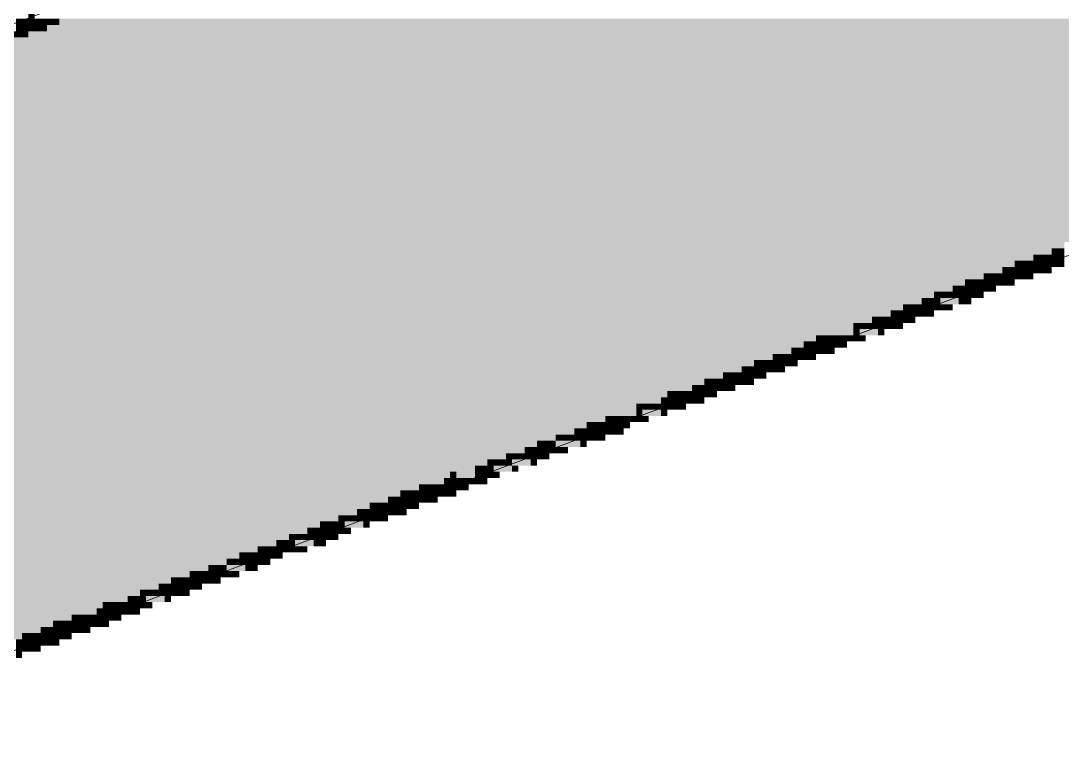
# Paper-space layout '03 3D Building and Roof' of a CAD drawing. Header units: millimetres. Extents: x 5 to 415, y 5 to 292.
# Drawn here: x 149.78 to 178.55, y 52.09 to 72.34 of the extents above; entities that cross this region are included whole.
import ezdxf

# ---------------------------------------------------------------- set-up
doc = ezdxf.new("R2010")
doc.units = ezdxf.units.MM
doc.layers.add('EXISTING', color=7, linetype='Continuous')
doc.layers.add('IMAGES', color=7, linetype='Continuous')

# ---------------------------------------------------------------- blocks, each defined once
blk = doc.blocks.new('SHEET_03')
at = {"layer": 'EXISTING', "color": 250, "lineweight": 9}
for p, q in [((96.061, 52.218), (211.603, 95.501)), ((96.251, 34.97), (210.656, 77.827))]:
    blk.add_line(p, q, dxfattribs=at)
at = {"layer": 'IMAGES', "color": 7}
for points in [[(149.989, 72.229), (150.16, 72.229), (149.989, 72.571), (150.16, 72.571)], [(149.646, 72.229), (149.989, 72.229), (149.646, 72.4), (149.989, 72.4)], [(149.646, 72.057), (149.817, 72.057), (149.646, 72.229), (149.817, 72.229)], [(149.817, 72.057), (149.989, 72.057), (149.817, 72.229), (149.989, 72.229)], [(149.989, 72.057), (150.16, 72.057), (149.989, 72.229), (150.16, 72.229)], [(150.16, 72.229), (150.331, 72.229), (150.16, 72.4), (150.331, 72.4)], [(150.16, 72.057), (150.503, 72.057), (150.16, 72.229), (150.503, 72.229)], [(150.331, 72.229), (150.503, 72.229), (150.331, 72.4), (150.503, 72.4)], [(150.503, 72.229), (150.674, 72.229), (150.503, 72.4), (150.674, 72.4)], [(150.503, 72.057), (194.886, 72.057), (150.503, 72.229), (194.886, 72.229)], [(150.674, 72.229), (150.845, 72.229), (150.674, 72.4), (150.845, 72.4)], [(150.845, 72.229), (195.057, 72.229), (150.845, 72.4), (195.057, 72.4)], [(149.474, 71.886), (149.817, 71.886), (149.474, 72.057), (149.817, 72.057)], [(149.817, 71.886), (149.989, 71.886), (149.817, 72.057), (149.989, 72.057)], [(149.989, 71.886), (194.2, 71.886), (149.989, 72.057), (194.2, 72.057)], [(149.132, 71.543), (193.343, 71.543), (149.132, 71.714), (193.343, 71.714)], [(149.474, 71.714), (193.686, 71.714), (149.474, 71.886), (193.686, 71.886)], [(148.104, 71.2), (192.487, 71.2), (148.104, 71.371), (192.487, 71.371)], [(148.618, 71.371), (192.829, 71.371), (148.618, 71.543), (192.829, 71.543)], [(147.761, 71.029), (191.973, 71.029), (147.761, 71.2), (191.973, 71.2)], [(146.733, 70.686), (191.116, 70.686), (146.733, 70.857), (191.116, 70.857)], [(147.075, 70.857), (191.458, 70.857), (147.075, 71.029), (191.458, 71.029)], [(145.704, 70.343), (190.088, 70.343), (145.704, 70.514), (190.088, 70.514)], [(146.219, 70.514), (190.602, 70.514), (146.219, 70.686), (190.602, 70.686)], [(145.533, 70.171), (189.573, 70.171), (145.533, 70.343), (189.573, 70.343)], [(144.505, 69.829), (188.888, 69.829), (144.505, 70), (188.888, 70)], [(144.848, 70), (189.059, 70), (144.848, 70.171), (189.059, 70.171)], [(143.477, 69.486), (187.86, 69.486), (143.477, 69.657), (187.86, 69.657)], [(143.991, 69.657), (188.374, 69.657), (143.991, 69.829), (188.374, 69.829)], [(143.134, 69.314), (187.517, 69.314), (143.134, 69.486), (187.517, 69.486)], [(141.934, 68.971), (187.003, 68.971), (141.934, 69.143), (187.003, 69.143)], [(142.62, 69.143), (187.003, 69.143), (142.62, 69.314), (187.003, 69.314)], [(141.078, 68.629), (185.461, 68.629), (141.078, 68.8), (185.461, 68.8)], [(141.592, 68.8), (186.146, 68.8), (141.592, 68.971), (186.146, 68.971)], [(140.906, 68.457), (185.289, 68.457), (140.906, 68.629), (185.289, 68.629)], [(139.707, 68.114), (184.261, 68.114), (139.707, 68.286), (184.261, 68.286)], [(140.221, 68.286), (184.604, 68.286), (140.221, 68.457), (184.604, 68.457)], [(138.85, 67.771), (183.233, 67.771), (138.85, 67.943), (183.233, 67.943)], [(139.364, 67.943), (183.747, 67.943), (139.364, 68.114), (183.747, 68.114)], [(138.507, 67.6), (182.89, 67.6), (138.507, 67.771), (182.89, 67.771)], [(137.479, 67.257), (181.862, 67.257), (137.479, 67.429), (181.862, 67.429)], [(137.993, 67.429), (182.376, 67.429), (137.993, 67.6), (182.376, 67.6)], [(136.622, 66.914), (181.005, 66.914), (136.622, 67.086), (181.005, 67.086)], [(137.136, 67.086), (181.519, 67.086), (137.136, 67.257), (181.519, 67.257)], [(135.765, 66.571), (180.148, 66.571), (135.765, 66.743), (180.148, 66.743)], [(136.108, 66.743), (180.663, 66.743), (136.108, 66.914), (180.663, 66.914)], [(135.251, 66.4), (179.463, 66.4), (135.251, 66.571), (179.463, 66.571)], [(134.395, 66.057), (178.606, 66.057), (134.395, 66.229), (178.606, 66.229)], [(134.909, 66.229), (179.292, 66.229), (134.909, 66.4), (179.292, 66.4)], [(133.538, 65.714), (177.749, 65.714), (133.538, 65.886), (177.749, 65.886)], [(133.88, 65.886), (178.263, 65.886), (133.88, 66.057), (178.263, 66.057)], [(177.749, 65.714), (177.921, 65.714), (177.749, 65.886), (177.921, 65.886)], [(177.921, 65.714), (178.092, 65.714), (177.921, 65.886), (178.092, 65.886)], [(178.092, 65.714), (178.263, 65.714), (178.092, 65.886), (178.263, 65.886)], [(178.263, 65.886), (178.606, 65.886), (178.263, 66.057), (178.606, 66.057)], [(178.263, 65.714), (178.435, 65.714), (178.263, 65.886), (178.435, 65.886)], [(178.435, 65.714), (178.606, 65.714), (178.435, 65.886), (178.606, 65.886)], [(133.024, 65.543), (177.235, 65.543), (133.024, 65.714), (177.235, 65.714)], [(177.235, 65.543), (177.407, 65.543), (177.235, 65.714), (177.407, 65.714)], [(177.407, 65.543), (177.578, 65.543), (177.407, 65.714), (177.578, 65.714)], [(177.578, 65.543), (177.749, 65.543), (177.578, 65.714), (177.749, 65.714)], [(177.749, 65.543), (177.921, 65.543), (177.749, 65.714), (177.921, 65.714)], [(177.921, 65.543), (178.092, 65.543), (177.921, 65.714), (178.092, 65.714)], [(178.092, 65.543), (178.263, 65.543), (178.092, 65.714), (178.263, 65.714)], [(178.263, 65.543), (178.435, 65.543), (178.263, 65.714), (178.435, 65.714)], [(178.435, 65.543), (178.606, 65.543), (178.435, 65.714), (178.606, 65.714)], [(132.167, 65.2), (176.378, 65.2), (132.167, 65.371), (176.378, 65.371)], [(132.51, 65.371), (176.893, 65.371), (132.51, 65.543), (176.893, 65.543)], [(176.378, 65.2), (176.55, 65.2), (176.378, 65.371), (176.55, 65.371)], [(176.55, 65.2), (176.721, 65.2), (176.55, 65.371), (176.721, 65.371)], [(176.721, 65.2), (176.893, 65.2), (176.721, 65.371), (176.893, 65.371)], [(176.893, 65.371), (177.064, 65.371), (176.893, 65.543), (177.064, 65.543)], [(176.893, 65.2), (177.064, 65.2), (176.893, 65.371), (177.064, 65.371)], [(177.064, 65.371), (177.235, 65.371), (177.064, 65.543), (177.235, 65.543)], [(177.064, 65.2), (177.235, 65.2), (177.064, 65.371), (177.235, 65.371)], [(177.235, 65.371), (177.407, 65.371), (177.235, 65.543), (177.407, 65.543)], [(177.235, 65.2), (177.407, 65.2), (177.235, 65.371), (177.407, 65.371)], [(177.407, 65.371), (177.749, 65.371), (177.407, 65.543), (177.749, 65.543)], [(177.407, 65.2), (177.578, 65.2), (177.407, 65.371), (177.578, 65.371)], [(177.578, 65.2), (177.749, 65.2), (177.578, 65.371), (177.749, 65.371)], [(177.749, 65.371), (177.921, 65.371), (177.749, 65.543), (177.921, 65.543)], [(177.921, 65.371), (178.092, 65.371), (177.921, 65.543), (178.092, 65.543)], [(178.092, 65.371), (178.263, 65.371), (178.092, 65.543), (178.263, 65.543)], [(131.31, 64.857), (175.522, 64.857), (131.31, 65.029), (175.522, 65.029)], [(131.481, 65.029), (175.864, 65.029), (131.481, 65.2), (175.864, 65.2)], [(175.522, 64.857), (175.693, 64.857), (175.522, 65.029), (175.693, 65.029)], [(175.693, 64.857), (175.864, 64.857), (175.693, 65.029), (175.864, 65.029)], [(175.864, 65.029), (176.207, 65.029), (175.864, 65.2), (176.207, 65.2)], [(175.864, 64.857), (176.036, 64.857), (175.864, 65.029), (176.036, 65.029)], [(176.036, 64.857), (176.207, 64.857), (176.036, 65.029), (176.207, 65.029)], [(176.207, 65.029), (176.378, 65.029), (176.207, 65.2), (176.378, 65.2)], [(176.207, 64.857), (176.378, 64.857), (176.207, 65.029), (176.378, 65.029)], [(176.378, 65.029), (176.55, 65.029), (176.378, 65.2), (176.55, 65.2)], [(176.378, 64.857), (176.55, 64.857), (176.378, 65.029), (176.55, 65.029)], [(176.55, 65.029), (176.721, 65.029), (176.55, 65.2), (176.721, 65.2)], [(176.55, 64.857), (176.721, 64.857), (176.55, 65.029), (176.721, 65.029)], [(176.721, 65.029), (177.064, 65.029), (176.721, 65.2), (177.064, 65.2)], [(177.064, 65.029), (177.235, 65.029), (177.064, 65.2), (177.235, 65.2)], [(130.796, 64.686), (175.008, 64.686), (130.796, 64.857), (175.008, 64.857)], [(175.008, 64.686), (175.179, 64.686), (175.008, 64.857), (175.179, 64.857)], [(175.179, 64.686), (175.35, 64.686), (175.179, 64.857), (175.35, 64.857)], [(175.35, 64.686), (175.522, 64.686), (175.35, 64.857), (175.522, 64.857)], [(175.522, 64.686), (175.693, 64.686), (175.522, 64.857), (175.693, 64.857)], [(175.693, 64.686), (175.864, 64.686), (175.693, 64.857), (175.864, 64.857)], [(175.864, 64.686), (176.036, 64.686), (175.864, 64.857), (176.036, 64.857)], [(176.036, 64.686), (176.207, 64.686), (176.036, 64.857), (176.207, 64.857)], [(176.207, 64.686), (176.378, 64.686), (176.207, 64.857), (176.378, 64.857)], [(129.939, 64.343), (174.151, 64.343), (129.939, 64.514), (174.151, 64.514)], [(130.11, 64.514), (174.665, 64.514), (130.11, 64.686), (174.665, 64.686)], [(174.151, 64.343), (174.322, 64.343), (174.151, 64.514), (174.322, 64.514)], [(174.322, 64.343), (174.493, 64.343), (174.322, 64.514), (174.493, 64.514)], [(174.493, 64.343), (174.665, 64.343), (174.493, 64.514), (174.665, 64.514)], [(174.665, 64.514), (174.836, 64.514), (174.665, 64.686), (174.836, 64.686)], [(174.665, 64.171), (174.836, 64.171), (174.665, 64.514), (174.836, 64.514)], [(174.836, 64.514), (175.008, 64.514), (174.836, 64.686), (175.008, 64.686)], [(174.836, 64.343), (175.008, 64.343), (174.836, 64.514), (175.008, 64.514)], [(175.008, 64.514), (175.179, 64.514), (175.008, 64.686), (175.179, 64.686)], [(175.008, 64.343), (175.179, 64.343), (175.008, 64.514), (175.179, 64.514)], [(175.179, 64.514), (175.693, 64.514), (175.179, 64.686), (175.693, 64.686)], [(175.179, 64.343), (175.35, 64.343), (175.179, 64.514), (175.35, 64.514)], [(175.35, 64.343), (175.522, 64.343), (175.35, 64.514), (175.522, 64.514)], [(175.693, 64.514), (175.864, 64.514), (175.693, 64.686), (175.864, 64.686)], [(175.864, 64.514), (176.036, 64.514), (175.864, 64.686), (176.036, 64.686)], [(128.911, 64), (173.294, 64), (128.911, 64.171), (173.294, 64.171)], [(129.254, 64.171), (173.808, 64.171), (129.254, 64.343), (173.808, 64.343)], [(173.294, 64), (173.465, 64), (173.294, 64.171), (173.465, 64.171)], [(173.465, 64), (173.808, 64), (173.465, 64.171), (173.808, 64.171)], [(173.808, 64.171), (174.151, 64.171), (173.808, 64.343), (174.151, 64.343)], [(173.808, 64), (173.979, 64), (173.808, 64.171), (173.979, 64.171)], [(173.979, 64), (174.151, 64), (173.979, 64.171), (174.151, 64.171)], [(174.151, 64), (174.322, 64), (174.151, 64.343), (174.322, 64.343)], [(174.322, 64.171), (174.493, 64.171), (174.322, 64.343), (174.493, 64.343)], [(174.322, 64), (174.493, 64), (174.322, 64.171), (174.493, 64.171)], [(174.493, 64.171), (174.665, 64.171), (174.493, 64.343), (174.665, 64.343)], [(174.836, 64.171), (175.008, 64.171), (174.836, 64.343), (175.008, 64.343)], [(128.397, 63.829), (172.78, 63.829), (128.397, 64), (172.78, 64)], [(172.78, 63.829), (173.123, 63.829), (172.78, 64), (173.123, 64)], [(173.123, 63.829), (173.294, 63.829), (173.123, 64), (173.294, 64)], [(173.294, 63.829), (173.465, 63.829), (173.294, 64), (173.465, 64)], [(173.465, 63.829), (173.637, 63.829), (173.465, 64), (173.637, 64)], [(173.637, 63.829), (173.808, 63.829), (173.637, 64), (173.808, 64)], [(173.808, 63.829), (173.979, 63.829), (173.808, 64), (173.979, 64)], [(173.979, 63.829), (174.151, 63.829), (173.979, 64), (174.151, 64)], [(127.54, 63.486), (171.752, 63.486), (127.54, 63.657), (171.752, 63.657)], [(127.883, 63.657), (172.266, 63.657), (127.883, 63.829), (172.266, 63.829)], [(171.752, 63.486), (172.094, 63.486), (171.752, 63.657), (172.094, 63.657)], [(172.094, 63.486), (172.266, 63.486), (172.094, 63.657), (172.266, 63.657)], [(172.266, 63.657), (172.78, 63.657), (172.266, 63.829), (172.78, 63.829)], [(172.266, 63.486), (172.437, 63.486), (172.266, 63.657), (172.437, 63.657)], [(172.437, 63.486), (172.608, 63.486), (172.437, 63.657), (172.608, 63.657)], [(172.608, 63.486), (172.78, 63.486), (172.608, 63.657), (172.78, 63.657)], [(172.78, 63.486), (172.951, 63.486), (172.78, 63.829), (172.951, 63.829)], [(172.951, 63.657), (173.465, 63.657), (172.951, 63.829), (173.465, 63.829)], [(172.951, 63.486), (173.123, 63.486), (172.951, 63.657), (173.123, 63.657)], [(173.465, 63.657), (173.637, 63.657), (173.465, 63.829), (173.637, 63.829)], [(126.683, 63.143), (171.066, 63.143), (126.683, 63.314), (171.066, 63.314)], [(127.026, 63.314), (171.409, 63.314), (127.026, 63.486), (171.409, 63.486)], [(171.066, 63.143), (171.238, 63.143), (171.066, 63.314), (171.238, 63.314)], [(171.238, 63.143), (171.409, 63.143), (171.238, 63.314), (171.409, 63.314)], [(171.409, 63.314), (171.58, 63.314), (171.409, 63.486), (171.58, 63.486)], [(171.409, 63.143), (171.752, 63.143), (171.409, 63.314), (171.752, 63.314)], [(171.58, 63.314), (171.752, 63.314), (171.58, 63.486), (171.752, 63.486)], [(171.752, 63.314), (172.094, 63.314), (171.752, 63.486), (172.094, 63.486)], [(171.752, 63.143), (171.923, 63.143), (171.752, 63.314), (171.923, 63.314)], [(171.923, 63.143), (172.094, 63.143), (171.923, 63.314), (172.094, 63.314)], [(172.094, 63.314), (172.266, 63.314), (172.094, 63.486), (172.266, 63.486)], [(172.094, 63.143), (172.266, 63.143), (172.094, 63.314), (172.266, 63.314)], [(172.266, 63.314), (172.437, 63.314), (172.266, 63.486), (172.437, 63.486)], [(172.437, 63.314), (172.608, 63.314), (172.437, 63.486), (172.608, 63.486)], [(126.169, 62.971), (170.552, 62.971), (126.169, 63.143), (170.552, 63.143)], [(170.552, 62.971), (170.895, 62.971), (170.552, 63.143), (170.895, 63.143)], [(170.895, 62.971), (171.066, 62.971), (170.895, 63.143), (171.066, 63.143)], [(171.066, 62.971), (171.238, 62.971), (171.066, 63.143), (171.238, 63.143)], [(171.238, 62.971), (171.58, 62.971), (171.238, 63.143), (171.58, 63.143)], [(171.58, 62.971), (171.752, 62.971), (171.58, 63.143), (171.752, 63.143)], [(125.312, 62.629), (169.695, 62.629), (125.312, 62.8), (169.695, 62.8)], [(125.484, 62.8), (170.038, 62.8), (125.484, 62.971), (170.038, 62.971)], [(169.695, 62.629), (169.867, 62.629), (169.695, 62.8), (169.867, 62.8)], [(169.867, 62.629), (170.038, 62.629), (169.867, 62.8), (170.038, 62.8)], [(170.038, 62.8), (170.209, 62.8), (170.038, 62.971), (170.209, 62.971)], [(170.038, 62.629), (170.209, 62.629), (170.038, 62.8), (170.209, 62.8)], [(170.209, 62.8), (170.381, 62.8), (170.209, 62.971), (170.381, 62.971)], [(170.209, 62.629), (170.552, 62.629), (170.209, 62.8), (170.552, 62.8)], [(170.381, 62.8), (170.552, 62.8), (170.381, 62.971), (170.552, 62.971)], [(170.552, 62.629), (170.723, 62.629), (170.552, 62.971), (170.723, 62.971)], [(170.723, 62.8), (171.066, 62.8), (170.723, 62.971), (171.066, 62.971)], [(170.723, 62.629), (170.895, 62.629), (170.723, 62.8), (170.895, 62.8)], [(171.066, 62.8), (171.238, 62.8), (171.066, 62.971), (171.238, 62.971)], [(124.113, 62.286), (168.667, 62.286), (124.113, 62.457), (168.667, 62.457)], [(124.798, 62.457), (169.181, 62.457), (124.798, 62.629), (169.181, 62.629)], [(168.667, 62.286), (168.838, 62.286), (168.667, 62.457), (168.838, 62.457)], [(168.838, 62.286), (169.01, 62.286), (168.838, 62.457), (169.01, 62.457)], [(169.01, 62.286), (169.181, 62.286), (169.01, 62.457), (169.181, 62.457)], [(169.181, 62.457), (169.524, 62.457), (169.181, 62.629), (169.524, 62.629)], [(169.181, 62.286), (169.353, 62.286), (169.181, 62.457), (169.353, 62.457)], [(169.353, 62.286), (169.524, 62.286), (169.353, 62.457), (169.524, 62.457)], [(169.524, 62.457), (169.695, 62.457), (169.524, 62.629), (169.695, 62.629)], [(169.524, 62.286), (169.695, 62.286), (169.524, 62.457), (169.695, 62.457)], [(169.695, 62.457), (170.038, 62.457), (169.695, 62.629), (170.038, 62.629)], [(169.695, 62.286), (170.038, 62.286), (169.695, 62.457), (170.038, 62.457)], [(170.038, 62.457), (170.209, 62.457), (170.038, 62.629), (170.209, 62.629)], [(170.209, 62.457), (170.381, 62.457), (170.209, 62.629), (170.381, 62.629)], [(123.77, 62.114), (168.324, 62.114), (123.77, 62.286), (168.324, 62.286)], [(168.324, 62.114), (168.667, 62.114), (168.324, 62.286), (168.667, 62.286)], [(168.667, 62.114), (168.838, 62.114), (168.667, 62.286), (168.838, 62.286)], [(168.838, 62.114), (169.181, 62.114), (168.838, 62.286), (169.181, 62.286)], [(169.181, 62.114), (169.353, 62.114), (169.181, 62.286), (169.353, 62.286)], [(169.353, 62.114), (169.524, 62.114), (169.353, 62.286), (169.524, 62.286)], [(122.913, 61.771), (167.468, 61.771), (122.913, 61.943), (167.468, 61.943)], [(123.256, 61.943), (167.639, 61.943), (123.256, 62.114), (167.639, 62.114)], [(167.468, 61.771), (167.639, 61.771), (167.468, 61.943), (167.639, 61.943)], [(167.639, 61.943), (167.982, 61.943), (167.639, 62.114), (167.982, 62.114)], [(167.639, 61.771), (167.81, 61.771), (167.639, 61.943), (167.81, 61.943)], [(167.81, 61.771), (167.982, 61.771), (167.81, 61.943), (167.982, 61.943)], [(167.982, 61.943), (168.153, 61.943), (167.982, 62.114), (168.153, 62.114)], [(167.982, 61.771), (168.324, 61.771), (167.982, 61.943), (168.324, 61.943)], [(168.153, 61.943), (168.324, 61.943), (168.153, 62.114), (168.324, 62.114)], [(168.324, 61.771), (168.496, 61.771), (168.324, 62.114), (168.496, 62.114)], [(168.496, 61.943), (168.667, 61.943), (168.496, 62.114), (168.667, 62.114)], [(168.496, 61.771), (168.667, 61.771), (168.496, 61.943), (168.667, 61.943)], [(168.667, 61.943), (168.838, 61.943), (168.667, 62.114), (168.838, 62.114)], [(168.838, 61.943), (169.01, 61.943), (168.838, 62.114), (169.01, 62.114)], [(121.885, 61.429), (166.268, 61.429), (121.885, 61.6), (166.268, 61.6)], [(122.399, 61.6), (166.782, 61.6), (122.399, 61.771), (166.782, 61.771)], [(166.268, 61.429), (166.782, 61.429), (166.268, 61.6), (166.782, 61.6)], [(166.782, 61.6), (166.953, 61.6), (166.782, 61.771), (166.953, 61.771)], [(166.782, 61.429), (166.953, 61.429), (166.782, 61.6), (166.953, 61.6)], [(166.953, 61.6), (167.125, 61.6), (166.953, 61.771), (167.125, 61.771)], [(166.953, 61.429), (167.468, 61.429), (166.953, 61.6), (167.468, 61.6)], [(167.125, 61.6), (167.468, 61.6), (167.125, 61.771), (167.468, 61.771)], [(167.468, 61.6), (167.639, 61.6), (167.468, 61.771), (167.639, 61.771)], [(167.468, 61.429), (167.639, 61.429), (167.468, 61.6), (167.639, 61.6)], [(167.639, 61.6), (167.81, 61.6), (167.639, 61.771), (167.81, 61.771)], [(167.81, 61.6), (167.982, 61.6), (167.81, 61.771), (167.982, 61.771)], [(167.982, 61.6), (168.153, 61.6), (167.982, 61.771), (168.153, 61.771)], [(121.542, 61.257), (165.925, 61.257), (121.542, 61.429), (165.925, 61.429)], [(165.925, 61.257), (166.268, 61.257), (165.925, 61.429), (166.268, 61.429)], [(166.268, 61.257), (166.611, 61.257), (166.268, 61.429), (166.611, 61.429)], [(166.611, 61.257), (166.782, 61.257), (166.611, 61.429), (166.782, 61.429)], [(166.782, 61.257), (166.953, 61.257), (166.782, 61.429), (166.953, 61.429)], [(166.953, 61.257), (167.125, 61.257), (166.953, 61.429), (167.125, 61.429)], [(120.685, 60.914), (165.069, 60.914), (120.685, 61.086), (165.069, 61.086)], [(121.028, 61.086), (165.411, 61.086), (121.028, 61.257), (165.411, 61.257)], [(165.069, 60.914), (165.411, 60.914), (165.069, 61.086), (165.411, 61.086)], [(165.411, 61.086), (165.583, 61.086), (165.411, 61.257), (165.583, 61.257)], [(165.411, 60.914), (165.583, 60.914), (165.411, 61.086), (165.583, 61.086)], [(165.583, 61.086), (165.925, 61.086), (165.583, 61.257), (165.925, 61.257)], [(165.583, 60.914), (165.754, 60.914), (165.583, 61.086), (165.754, 61.086)], [(165.754, 60.914), (166.097, 60.914), (165.754, 61.086), (166.097, 61.086)], [(165.925, 61.086), (166.097, 61.086), (165.925, 61.257), (166.097, 61.257)], [(166.097, 61.086), (166.268, 61.086), (166.097, 61.257), (166.268, 61.257)], [(166.097, 60.914), (166.439, 60.914), (166.097, 61.086), (166.439, 61.086)], [(166.268, 61.086), (166.439, 61.086), (166.268, 61.257), (166.439, 61.257)], [(166.439, 61.086), (166.611, 61.086), (166.439, 61.257), (166.611, 61.257)], [(119.657, 60.571), (164.04, 60.571), (119.657, 60.743), (164.04, 60.743)], [(120.171, 60.743), (164.554, 60.743), (120.171, 60.914), (164.554, 60.914)], [(164.04, 60.571), (164.212, 60.571), (164.04, 60.743), (164.212, 60.743)], [(164.212, 60.571), (164.383, 60.571), (164.212, 60.743), (164.383, 60.743)], [(164.383, 60.571), (164.554, 60.571), (164.383, 60.743), (164.554, 60.743)], [(164.554, 60.743), (164.897, 60.743), (164.554, 60.914), (164.897, 60.914)], [(164.554, 60.571), (165.24, 60.571), (164.554, 60.743), (165.24, 60.743)], [(164.897, 60.743), (165.069, 60.743), (164.897, 60.914), (165.069, 60.914)], [(165.069, 60.743), (165.24, 60.743), (165.069, 60.914), (165.24, 60.914)], [(165.24, 60.743), (165.411, 60.743), (165.24, 60.914), (165.411, 60.914)], [(165.24, 60.571), (165.411, 60.571), (165.24, 60.743), (165.411, 60.743)], [(165.411, 60.743), (165.583, 60.743), (165.411, 60.914), (165.583, 60.914)], [(165.583, 60.743), (165.754, 60.743), (165.583, 60.914), (165.754, 60.914)], [(165.754, 60.743), (165.925, 60.743), (165.754, 60.914), (165.925, 60.914)], [(119.315, 60.4), (163.698, 60.4), (119.315, 60.571), (163.698, 60.571)], [(163.698, 60.4), (164.04, 60.4), (163.698, 60.571), (164.04, 60.571)], [(164.04, 60.4), (164.212, 60.4), (164.04, 60.571), (164.212, 60.571)], [(164.212, 60.4), (164.383, 60.4), (164.212, 60.571), (164.383, 60.571)], [(164.383, 60.4), (164.554, 60.4), (164.383, 60.571), (164.554, 60.571)], [(164.554, 60.4), (164.726, 60.4), (164.554, 60.571), (164.726, 60.571)], [(164.726, 60.4), (164.897, 60.4), (164.726, 60.571), (164.897, 60.571)], [(118.286, 60.057), (162.669, 60.057), (118.286, 60.229), (162.669, 60.229)], [(118.8, 60.229), (163.184, 60.229), (118.8, 60.4), (163.184, 60.4)], [(162.669, 60.057), (162.841, 60.057), (162.669, 60.229), (162.841, 60.229)], [(162.841, 60.057), (163.184, 60.057), (162.841, 60.229), (163.184, 60.229)], [(163.184, 60.229), (163.526, 60.229), (163.184, 60.4), (163.526, 60.4)], [(163.184, 60.057), (163.355, 60.057), (163.184, 60.229), (163.355, 60.229)], [(163.355, 60.057), (163.869, 60.057), (163.355, 60.229), (163.869, 60.229)], [(163.526, 60.229), (163.698, 60.229), (163.526, 60.4), (163.698, 60.4)], [(163.698, 60.229), (163.869, 60.229), (163.698, 60.4), (163.869, 60.4)], [(163.869, 60.229), (164.04, 60.229), (163.869, 60.4), (164.04, 60.4)], [(163.869, 60.057), (164.04, 60.057), (163.869, 60.229), (164.04, 60.229)], [(164.04, 60.229), (164.383, 60.229), (164.04, 60.4), (164.383, 60.4)], [(117.43, 59.714), (161.641, 59.714), (117.43, 59.886), (161.641, 59.886)], [(117.944, 59.886), (162.327, 59.886), (117.944, 60.057), (162.327, 60.057)], [(161.641, 59.714), (161.813, 59.714), (161.641, 59.886), (161.813, 59.886)], [(161.813, 59.714), (162.327, 59.714), (161.813, 59.886), (162.327, 59.886)], [(162.327, 59.886), (162.498, 59.886), (162.327, 60.057), (162.498, 60.057)], [(162.327, 59.714), (162.498, 59.714), (162.327, 59.886), (162.498, 59.886)], [(162.498, 59.886), (162.669, 59.886), (162.498, 60.057), (162.669, 60.057)], [(162.498, 59.714), (162.669, 59.714), (162.498, 59.886), (162.669, 59.886)], [(162.669, 59.886), (162.841, 59.886), (162.669, 60.057), (162.841, 60.057)], [(162.669, 59.714), (163.012, 59.714), (162.669, 59.886), (163.012, 59.886)], [(162.841, 59.886), (163.355, 59.886), (162.841, 60.057), (163.355, 60.057)], [(163.355, 59.886), (163.526, 59.886), (163.355, 60.057), (163.526, 60.057)], [(117.087, 59.543), (161.47, 59.543), (117.087, 59.714), (161.47, 59.714)], [(161.47, 59.543), (161.641, 59.543), (161.47, 59.714), (161.641, 59.714)], [(161.641, 59.543), (161.813, 59.543), (161.641, 59.714), (161.813, 59.714)], [(161.813, 59.543), (161.984, 59.543), (161.813, 59.714), (161.984, 59.714)], [(161.984, 59.543), (162.155, 59.543), (161.984, 59.714), (162.155, 59.714)], [(162.155, 59.543), (162.327, 59.543), (162.155, 59.714), (162.327, 59.714)], [(162.327, 59.543), (162.498, 59.543), (162.327, 59.714), (162.498, 59.714)], [(162.498, 59.543), (162.669, 59.543), (162.498, 59.714), (162.669, 59.714)], [(115.887, 59.2), (160.27, 59.2), (115.887, 59.371), (160.27, 59.371)], [(116.573, 59.371), (160.784, 59.371), (116.573, 59.543), (160.784, 59.543)], [(160.27, 59.2), (160.613, 59.2), (160.27, 59.371), (160.613, 59.371)], [(160.613, 59.2), (160.784, 59.2), (160.613, 59.371), (160.784, 59.371)], [(160.784, 59.371), (160.956, 59.371), (160.784, 59.543), (160.956, 59.543)], [(160.784, 59.2), (160.956, 59.2), (160.784, 59.371), (160.956, 59.371)], [(160.956, 59.371), (161.127, 59.371), (160.956, 59.543), (161.127, 59.543)], [(160.956, 59.2), (161.127, 59.2), (160.956, 59.371), (161.127, 59.371)], [(161.127, 59.371), (161.299, 59.371), (161.127, 59.543), (161.299, 59.543)], [(161.127, 59.2), (161.47, 59.2), (161.127, 59.371), (161.47, 59.371)], [(161.299, 59.371), (161.47, 59.371), (161.299, 59.543), (161.47, 59.543)], [(161.47, 59.371), (161.813, 59.371), (161.47, 59.543), (161.813, 59.543)], [(161.47, 59.2), (161.641, 59.2), (161.47, 59.371), (161.641, 59.371)], [(161.641, 59.2), (161.813, 59.2), (161.641, 59.371), (161.813, 59.371)], [(161.813, 59.371), (161.984, 59.371), (161.813, 59.543), (161.984, 59.543)], [(161.984, 59.371), (162.155, 59.371), (161.984, 59.543), (162.155, 59.543)], [(115.202, 58.857), (159.414, 58.857), (115.202, 59.029), (159.414, 59.029)], [(115.716, 59.029), (159.928, 59.029), (115.716, 59.2), (159.928, 59.2)], [(159.414, 58.857), (159.585, 58.857), (159.414, 59.029), (159.585, 59.029)], [(159.585, 58.857), (159.756, 58.857), (159.585, 59.029), (159.756, 59.029)], [(159.756, 58.857), (159.928, 58.857), (159.756, 59.029), (159.928, 59.029)], [(159.928, 59.029), (160.099, 59.029), (159.928, 59.2), (160.099, 59.2)], [(159.928, 58.857), (160.099, 58.857), (159.928, 59.029), (160.099, 59.029)], [(160.099, 59.029), (160.27, 59.029), (160.099, 59.2), (160.27, 59.2)], [(160.099, 58.857), (160.27, 58.857), (160.099, 59.029), (160.27, 59.029)], [(160.27, 59.029), (160.442, 59.029), (160.27, 59.2), (160.442, 59.2)], [(160.27, 58.857), (160.442, 58.857), (160.27, 59.029), (160.442, 59.029)], [(160.442, 59.029), (160.613, 59.029), (160.442, 59.2), (160.613, 59.2)], [(160.442, 58.857), (160.613, 58.857), (160.442, 59.029), (160.613, 59.029)], [(160.613, 59.029), (160.784, 59.029), (160.613, 59.2), (160.784, 59.2)], [(160.613, 58.857), (160.784, 58.857), (160.613, 59.029), (160.784, 59.029)], [(160.784, 59.029), (160.956, 59.029), (160.784, 59.2), (160.956, 59.2)], [(160.956, 59.029), (161.127, 59.029), (160.956, 59.2), (161.127, 59.2)], [(161.127, 59.029), (161.299, 59.029), (161.127, 59.2), (161.299, 59.2)], [(114.688, 58.686), (159.071, 58.686), (114.688, 58.857), (159.071, 58.857)], [(159.071, 58.686), (159.242, 58.686), (159.071, 58.857), (159.242, 58.857)], [(159.242, 58.686), (159.414, 58.686), (159.242, 58.857), (159.414, 58.857)], [(159.414, 58.686), (159.585, 58.686), (159.414, 58.857), (159.585, 58.857)], [(159.585, 58.686), (159.928, 58.686), (159.585, 58.857), (159.928, 58.857)], [(159.928, 58.686), (160.099, 58.686), (159.928, 58.857), (160.099, 58.857)], [(160.099, 58.686), (160.27, 58.686), (160.099, 58.857), (160.27, 58.857)], [(160.27, 58.686), (160.442, 58.686), (160.27, 58.857), (160.442, 58.857)], [(113.66, 58.343), (158.043, 58.343), (113.66, 58.514), (158.043, 58.514)], [(114.345, 58.514), (158.557, 58.514), (114.345, 58.686), (158.557, 58.686)], [(158.043, 58.343), (158.214, 58.343), (158.043, 58.514), (158.214, 58.514)], [(158.214, 58.343), (158.557, 58.343), (158.214, 58.514), (158.557, 58.514)], [(158.557, 58.514), (158.728, 58.514), (158.557, 58.686), (158.728, 58.686)], [(158.557, 58.343), (158.728, 58.343), (158.557, 58.514), (158.728, 58.514)], [(158.728, 58.514), (158.899, 58.514), (158.728, 58.686), (158.899, 58.686)], [(158.728, 58.343), (159.242, 58.343), (158.728, 58.514), (159.242, 58.514)], [(158.899, 58.514), (159.071, 58.514), (158.899, 58.686), (159.071, 58.686)], [(159.071, 58.514), (159.242, 58.514), (159.071, 58.686), (159.242, 58.686)], [(159.242, 58.514), (159.585, 58.514), (159.242, 58.686), (159.585, 58.686)], [(159.242, 58.343), (159.414, 58.343), (159.242, 58.514), (159.414, 58.514)], [(159.585, 58.514), (159.756, 58.514), (159.585, 58.686), (159.756, 58.686)], [(159.756, 58.514), (159.928, 58.514), (159.756, 58.686), (159.928, 58.686)], [(112.803, 58), (157.186, 58), (112.803, 58.171), (157.186, 58.171)], [(113.317, 58.171), (157.7, 58.171), (113.317, 58.343), (157.7, 58.343)], [(157.186, 58), (157.357, 58), (157.186, 58.171), (157.357, 58.171)], [(157.357, 58), (157.529, 58), (157.357, 58.171), (157.529, 58.171)], [(157.529, 58), (157.7, 58), (157.529, 58.171), (157.7, 58.171)], [(157.7, 58.171), (157.871, 58.171), (157.7, 58.343), (157.871, 58.343)], [(157.7, 58), (157.871, 58), (157.7, 58.171), (157.871, 58.171)], [(157.871, 58.171), (158.043, 58.171), (157.871, 58.343), (158.043, 58.343)], [(157.871, 58), (158.043, 58), (157.871, 58.171), (158.043, 58.171)], [(158.043, 58.171), (158.214, 58.171), (158.043, 58.343), (158.214, 58.343)], [(158.043, 58), (158.214, 58), (158.043, 58.171), (158.214, 58.171)], [(158.214, 58), (158.385, 58), (158.214, 58.343), (158.385, 58.343)], [(158.385, 58.171), (158.728, 58.171), (158.385, 58.343), (158.728, 58.343)], [(158.385, 58), (158.557, 58), (158.385, 58.171), (158.557, 58.171)], [(158.728, 58.171), (158.899, 58.171), (158.728, 58.343), (158.899, 58.343)], [(112.117, 57.657), (156.329, 57.657), (112.117, 57.829), (156.329, 57.829)], [(112.289, 57.829), (156.843, 57.829), (112.289, 58), (156.843, 58)], [(156.329, 57.657), (156.5, 57.657), (156.329, 57.829), (156.5, 57.829)], [(156.5, 57.657), (156.672, 57.657), (156.5, 57.829), (156.672, 57.829)], [(156.672, 57.657), (156.843, 57.657), (156.672, 57.829), (156.843, 57.829)], [(156.843, 57.829), (157.014, 57.829), (156.843, 58), (157.014, 58)], [(156.843, 57.657), (157.014, 57.657), (156.843, 57.829), (157.014, 57.829)], [(157.014, 57.829), (157.186, 57.829), (157.014, 58), (157.186, 58)], [(157.014, 57.657), (157.186, 57.657), (157.014, 57.829), (157.186, 57.829)], [(157.186, 57.829), (157.357, 57.829), (157.186, 58), (157.357, 58)], [(157.186, 57.657), (157.357, 57.657), (157.186, 57.829), (157.357, 57.829)], [(157.357, 57.829), (157.871, 57.829), (157.357, 58), (157.871, 58)], [(157.357, 57.657), (157.529, 57.657), (157.357, 57.829), (157.529, 57.829)], [(157.529, 57.657), (157.7, 57.657), (157.529, 57.829), (157.7, 57.829)], [(157.871, 57.829), (158.043, 57.829), (157.871, 58), (158.043, 58)], [(158.043, 57.829), (158.214, 57.829), (158.043, 58), (158.214, 58)], [(111.432, 57.486), (155.815, 57.486), (111.432, 57.657), (155.815, 57.657)], [(155.815, 57.486), (155.986, 57.486), (155.815, 57.657), (155.986, 57.657)], [(155.986, 57.486), (156.329, 57.486), (155.986, 57.657), (156.329, 57.657)], [(156.329, 57.314), (156.5, 57.314), (156.329, 57.657), (156.5, 57.657)], [(156.5, 57.486), (156.672, 57.486), (156.5, 57.657), (156.672, 57.657)], [(156.672, 57.486), (156.843, 57.486), (156.672, 57.657), (156.843, 57.657)], [(156.843, 57.486), (157.014, 57.486), (156.843, 57.657), (157.014, 57.657)], [(110.575, 57.143), (154.958, 57.143), (110.575, 57.314), (154.958, 57.314)], [(111.089, 57.314), (155.472, 57.314), (111.089, 57.486), (155.472, 57.486)], [(154.958, 57.143), (155.301, 57.143), (154.958, 57.314), (155.301, 57.314)], [(155.301, 57.143), (155.472, 57.143), (155.301, 57.314), (155.472, 57.314)], [(155.472, 57.314), (155.815, 57.314), (155.472, 57.486), (155.815, 57.486)], [(155.472, 57.143), (155.986, 57.143), (155.472, 57.314), (155.986, 57.314)], [(155.815, 57.314), (155.986, 57.314), (155.815, 57.486), (155.986, 57.486)], [(155.986, 57.314), (156.158, 57.314), (155.986, 57.486), (156.158, 57.486)], [(155.986, 57.143), (156.158, 57.143), (155.986, 57.314), (156.158, 57.314)], [(156.158, 57.314), (156.329, 57.314), (156.158, 57.486), (156.329, 57.486)], [(156.158, 57.143), (156.329, 57.143), (156.158, 57.314), (156.329, 57.314)], [(156.5, 57.314), (156.672, 57.314), (156.5, 57.486), (156.672, 57.486)], [(109.718, 56.8), (153.93, 56.8), (109.718, 56.971), (153.93, 56.971)], [(110.061, 56.971), (154.444, 56.971), (110.061, 57.143), (154.444, 57.143)], [(153.93, 56.8), (154.273, 56.8), (153.93, 56.971), (154.273, 56.971)], [(154.273, 56.8), (154.444, 56.8), (154.273, 56.971), (154.444, 56.971)], [(154.444, 56.971), (154.615, 56.971), (154.444, 57.143), (154.615, 57.143)], [(154.444, 56.629), (154.615, 56.629), (154.444, 56.971), (154.615, 56.971)], [(154.615, 56.971), (154.958, 56.971), (154.615, 57.143), (154.958, 57.143)], [(154.615, 56.8), (154.787, 56.8), (154.615, 56.971), (154.787, 56.971)], [(154.787, 56.8), (154.958, 56.8), (154.787, 56.971), (154.958, 56.971)], [(154.958, 56.8), (155.129, 56.8), (154.958, 57.143), (155.129, 57.143)], [(155.129, 56.971), (155.472, 56.971), (155.129, 57.143), (155.472, 57.143)], [(155.129, 56.8), (155.301, 56.8), (155.129, 56.971), (155.301, 56.971)], [(155.472, 56.971), (155.644, 56.971), (155.472, 57.143), (155.644, 57.143)], [(155.644, 56.971), (155.815, 56.971), (155.644, 57.143), (155.815, 57.143)], [(109.204, 56.629), (153.587, 56.629), (109.204, 56.8), (153.587, 56.8)], [(153.587, 56.629), (153.759, 56.629), (153.587, 56.8), (153.759, 56.8)], [(153.759, 56.629), (153.93, 56.629), (153.759, 56.8), (153.93, 56.8)], [(153.93, 56.629), (154.273, 56.629), (153.93, 56.8), (154.273, 56.8)], [(154.273, 56.629), (154.444, 56.629), (154.273, 56.8), (154.444, 56.8)], [(154.615, 56.629), (154.787, 56.629), (154.615, 56.8), (154.787, 56.8)], [(108.176, 56.286), (152.73, 56.286), (108.176, 56.457), (152.73, 56.457)], [(108.69, 56.457), (153.073, 56.457), (108.69, 56.629), (153.073, 56.629)], [(152.73, 56.286), (152.902, 56.286), (152.73, 56.457), (152.902, 56.457)], [(152.902, 56.286), (153.073, 56.286), (152.902, 56.457), (153.073, 56.457)], [(153.073, 56.457), (153.244, 56.457), (153.073, 56.629), (153.244, 56.629)], [(153.073, 56.286), (153.244, 56.286), (153.073, 56.457), (153.244, 56.457)], [(153.244, 56.457), (153.416, 56.457), (153.244, 56.629), (153.416, 56.629)], [(153.244, 56.286), (153.759, 56.286), (153.244, 56.457), (153.759, 56.457)], [(153.416, 56.457), (153.587, 56.457), (153.416, 56.629), (153.587, 56.629)], [(153.587, 56.457), (153.759, 56.457), (153.587, 56.629), (153.759, 56.629)], [(153.759, 56.457), (153.93, 56.457), (153.759, 56.629), (153.93, 56.629)], [(153.759, 56.286), (153.93, 56.286), (153.759, 56.457), (153.93, 56.457)], [(153.93, 56.457), (154.101, 56.457), (153.93, 56.629), (154.101, 56.629)], [(154.101, 56.457), (154.273, 56.457), (154.101, 56.629), (154.273, 56.629)], [(154.273, 56.457), (154.444, 56.457), (154.273, 56.629), (154.444, 56.629)], [(107.49, 55.943), (151.874, 55.943), (107.49, 56.114), (151.874, 56.114)], [(107.662, 56.114), (152.045, 56.114), (107.662, 56.286), (152.045, 56.286)], [(151.874, 55.943), (152.045, 55.943), (151.874, 56.114), (152.045, 56.114)], [(152.045, 56.114), (152.216, 56.114), (152.045, 56.286), (152.216, 56.286)], [(152.045, 55.943), (152.216, 55.943), (152.045, 56.114), (152.216, 56.114)], [(152.216, 56.114), (152.388, 56.114), (152.216, 56.286), (152.388, 56.286)], [(152.216, 55.943), (152.388, 55.943), (152.216, 56.114), (152.388, 56.114)], [(152.388, 56.114), (152.559, 56.114), (152.388, 56.286), (152.559, 56.286)], [(152.388, 55.943), (152.73, 55.943), (152.388, 56.114), (152.73, 56.114)], [(152.559, 56.114), (152.73, 56.114), (152.559, 56.286), (152.73, 56.286)], [(152.73, 55.943), (152.902, 55.943), (152.73, 56.286), (152.902, 56.286)], [(152.902, 56.114), (153.073, 56.114), (152.902, 56.286), (153.073, 56.286)], [(152.902, 55.943), (153.073, 55.943), (152.902, 56.114), (153.073, 56.114)], [(153.073, 56.114), (153.244, 56.114), (153.073, 56.286), (153.244, 56.286)], [(153.244, 56.114), (153.416, 56.114), (153.244, 56.286), (153.416, 56.286)], [(106.976, 55.771), (151.188, 55.771), (106.976, 55.943), (151.188, 55.943)], [(151.188, 55.771), (151.359, 55.771), (151.188, 55.943), (151.359, 55.943)], [(151.359, 55.771), (151.702, 55.771), (151.359, 55.943), (151.702, 55.943)], [(151.702, 55.771), (151.874, 55.771), (151.702, 55.943), (151.874, 55.943)], [(151.874, 55.771), (152.045, 55.771), (151.874, 55.943), (152.045, 55.943)], [(152.045, 55.771), (152.388, 55.771), (152.045, 55.943), (152.388, 55.943)], [(152.388, 55.771), (152.559, 55.771), (152.388, 55.943), (152.559, 55.943)], [(105.948, 55.429), (150.331, 55.429), (105.948, 55.6), (150.331, 55.6)], [(106.291, 55.6), (150.674, 55.6), (106.291, 55.771), (150.674, 55.771)], [(150.331, 55.429), (150.674, 55.429), (150.331, 55.6), (150.674, 55.6)], [(150.674, 55.6), (151.017, 55.6), (150.674, 55.771), (151.017, 55.771)], [(150.674, 55.429), (151.017, 55.429), (150.674, 55.6), (151.017, 55.6)], [(151.017, 55.6), (151.188, 55.6), (151.017, 55.771), (151.188, 55.771)], [(151.017, 55.429), (151.188, 55.429), (151.017, 55.6), (151.188, 55.6)], [(151.188, 55.6), (151.359, 55.6), (151.188, 55.771), (151.359, 55.771)], [(151.188, 55.429), (151.359, 55.429), (151.188, 55.6), (151.359, 55.6)], [(151.359, 55.6), (151.531, 55.6), (151.359, 55.771), (151.531, 55.771)], [(151.359, 55.429), (151.531, 55.429), (151.359, 55.6), (151.531, 55.6)], [(151.531, 55.6), (151.702, 55.6), (151.531, 55.771), (151.702, 55.771)], [(151.531, 55.429), (151.702, 55.429), (151.531, 55.6), (151.702, 55.6)], [(151.702, 55.6), (151.874, 55.6), (151.702, 55.771), (151.874, 55.771)], [(151.874, 55.6), (152.216, 55.6), (151.874, 55.771), (152.216, 55.771)], [(105.434, 55.257), (149.817, 55.257), (105.434, 55.429), (149.817, 55.429)], [(149.646, 55.086), (149.817, 55.086), (149.646, 55.257), (149.817, 55.257)], [(149.817, 55.257), (149.989, 55.257), (149.817, 55.429), (149.989, 55.429)], [(149.817, 55.086), (149.989, 55.086), (149.817, 55.257), (149.989, 55.257)], [(149.989, 55.257), (150.331, 55.257), (149.989, 55.429), (150.331, 55.429)], [(149.989, 55.086), (150.16, 55.086), (149.989, 55.257), (150.16, 55.257)], [(150.16, 55.086), (150.503, 55.086), (150.16, 55.257), (150.503, 55.257)], [(150.331, 55.257), (150.503, 55.257), (150.331, 55.429), (150.503, 55.429)], [(150.503, 55.257), (150.674, 55.257), (150.503, 55.429), (150.674, 55.429)], [(150.503, 55.086), (150.845, 55.086), (150.503, 55.257), (150.845, 55.257)], [(150.674, 55.257), (150.845, 55.257), (150.674, 55.429), (150.845, 55.429)], [(150.845, 55.257), (151.017, 55.257), (150.845, 55.429), (151.017, 55.429)], [(151.017, 55.257), (151.188, 55.257), (151.017, 55.429), (151.188, 55.429)], [(149.646, 54.914), (149.817, 54.914), (149.646, 55.086), (149.817, 55.086)], [(149.817, 54.914), (149.989, 54.914), (149.817, 55.086), (149.989, 55.086)], [(149.989, 54.914), (150.16, 54.914), (149.989, 55.086), (150.16, 55.086)], [(150.16, 54.914), (150.331, 54.914), (150.16, 55.086), (150.331, 55.086)], [(149.646, 54.743), (149.817, 54.743), (149.646, 54.914), (149.817, 54.914)]]:
    blk.add_solid(points, dxfattribs=at)

psp = doc.layouts.new('03 3D Building and Roof')

# ---------------------------------------------------------------- block references
psp.add_blockref('SHEET_03', (0, 0))

doc.saveas('drawing.dxf')
